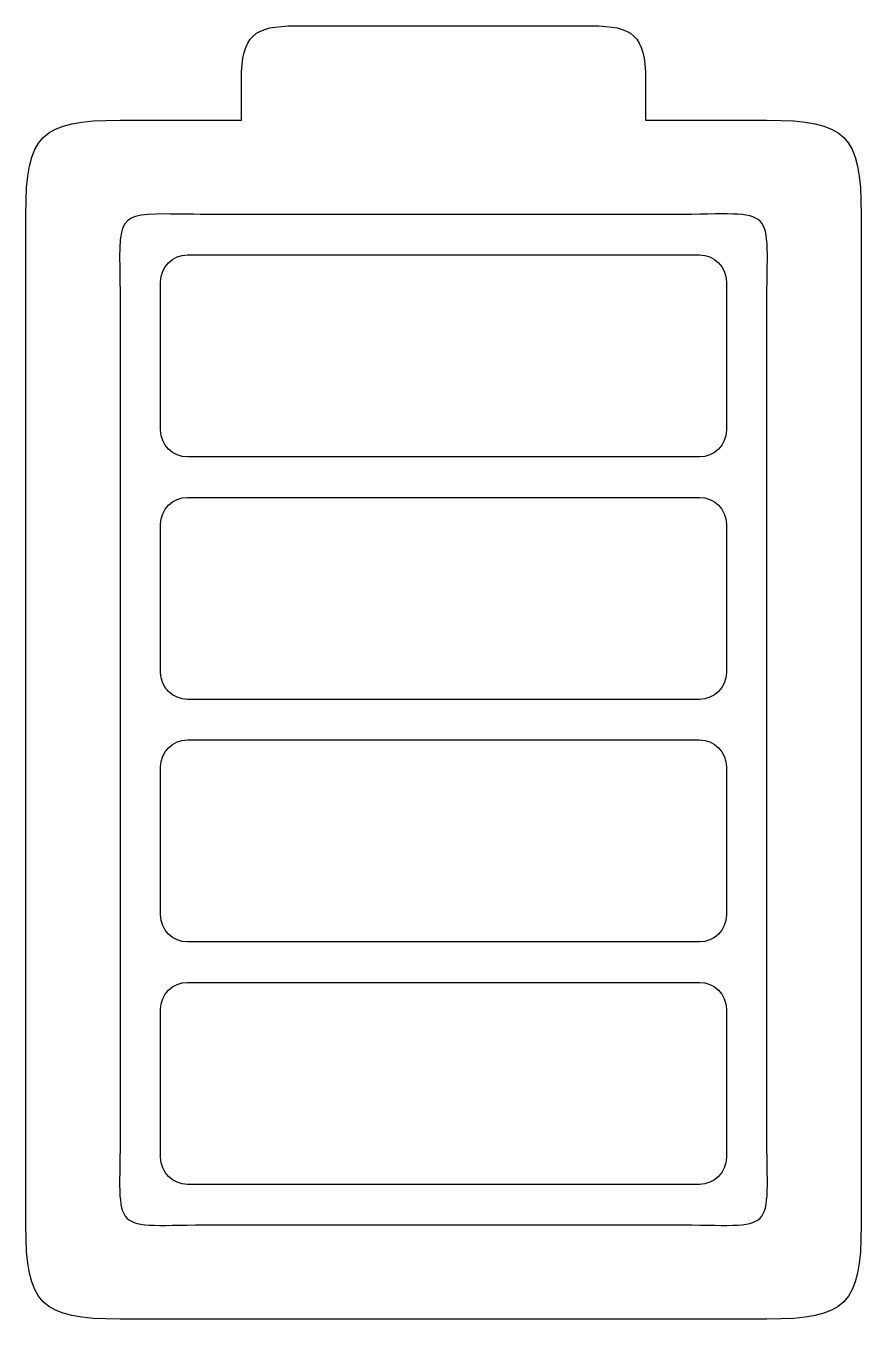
# Model space of a CAD drawing. Header units: centimetres. Extents: x -6.5 to 6.5, y -10.1 to 10.1.
import ezdxf

# ---------------------------------------------------------------- set-up
doc = ezdxf.new("R2010")
doc.units = ezdxf.units.CM
doc.header["$MEASUREMENT"] = 0
doc.layers.add('Layer 1', color=7, linetype='Continuous')

msp = doc.modelspace()

# ---------------------------------------------------------------- linework, layer by layer
at = {"layer": 'Layer 1'}
for points, knots in [([(-2.31924, 10.12031), (-2.95176, 10.12031), (-3.1626, 9.97778), (-3.1626, 9.27695), (-3.1626, 9.27695), (-3.1626, 9.27695), (-3.1626, 8.64443), (-3.1626, 8.64443), (-3.1626, 8.64443), (-3.1626, 8.64443), (-5.06016, 8.64443), (-5.06016, 8.64443), (-5.06016, 8.64443), (-6.3061, 8.64443), (-6.53604, 8.41449), (-6.53604, 7.16855), (-6.53604, 7.16855), (-6.53604, 7.16855), (-6.53604, -8.64444), (-6.53604, -8.64444), (-6.53604, -8.64444), (-6.53604, -9.89038), (-6.3061, -10.12032), (-5.06016, -10.12032), (-5.06016, -10.12032), (-5.06016, -10.12032), (5.06016, -10.12031), (5.06016, -10.12031), (5.06016, -10.12031), (6.3061, -10.12031), (6.53604, -9.89037), (6.53604, -8.64443), (6.53604, -8.64443), (6.53604, -8.64443), (6.53604, 7.16855), (6.53604, 7.16855), (6.53604, 7.16855), (6.53604, 8.41449), (6.3061, 8.64443), (5.06016, 8.64443), (5.06016, 8.64443), (5.06016, 8.64443), (3.1626, 8.64443), (3.1626, 8.64443), (3.1626, 8.64443), (3.1626, 8.64443), (3.1626, 9.27695), (3.1626, 9.27695), (3.1626, 9.27695), (3.1626, 9.97778), (2.95176, 10.12031), (2.31924, 10.12031), (2.31924, 10.12031), (2.31924, 10.12031), (-2.31924, 10.12031), (-2.31924, 10.12031)], [0, 0, 0, 0, 0.06666667, 0.06666667, 0.06666667, 0.06666667, 0.13333333, 0.13333333, 0.13333333, 0.13333333, 0.2, 0.2, 0.2, 0.2, 0.26666667, 0.26666667, 0.26666667, 0.26666667, 0.33333333, 0.33333333, 0.33333333, 0.33333333, 0.4, 0.4, 0.4, 0.4, 0.46666667, 0.46666667, 0.46666667, 0.46666667, 0.53333333, 0.53333333, 0.53333333, 0.53333333, 0.6, 0.6, 0.6, 0.6, 0.66666667, 0.66666667, 0.66666667, 0.66666667, 0.73333333, 0.73333333, 0.73333333, 0.73333333, 0.8, 0.8, 0.8, 0.8, 0.86666667, 0.86666667, 0.86666667, 0.86666667, 1, 1, 1, 1]), ([(-4.34726, 7.17644), (-4.1505, 7.1756), (-3.90053, 7.16855), (-3.58427, 7.16855), (-3.58427, 7.16855), (-3.58427, 7.16855), (3.58428, 7.16855), (3.58428, 7.16855), (3.58428, 7.16855), (5.271, 7.16855), (5.06016, 7.37939), (5.06016, 5.69267), (5.06016, 5.69267), (5.06016, 5.69267), (5.06016, -7.16856), (5.06016, -7.16856), (5.06016, -7.16856), (5.06016, -8.85528), (5.271, -8.64444), (3.58428, -8.64444), (3.58428, -8.64444), (3.58428, -8.64444), (-3.58428, -8.64443), (-3.58428, -8.64443), (-3.58428, -8.64443), (-5.271, -8.64443), (-5.06016, -8.85527), (-5.06016, -7.16855), (-5.06016, -7.16855), (-5.06016, -7.16855), (-5.06016, 5.69268), (-5.06016, 5.69268), (-5.06016, 5.69268), (-5.06016, 7.06314), (-5.19974, 7.18049), (-4.34727, 7.17649), (-4.34727, 7.17649), (-4.34727, 7.17649), (-4.34726, 7.17644), (-4.34726, 7.17644)], [0, 0, 0, 0, 0.09090909, 0.09090909, 0.09090909, 0.09090909, 0.18181818, 0.18181818, 0.18181818, 0.18181818, 0.27272727, 0.27272727, 0.27272727, 0.27272727, 0.36363636, 0.36363636, 0.36363636, 0.36363636, 0.45454545, 0.45454545, 0.45454545, 0.45454545, 0.54545455, 0.54545455, 0.54545455, 0.54545455, 0.63636364, 0.63636364, 0.63636364, 0.63636364, 0.72727273, 0.72727273, 0.72727273, 0.72727273, 0.81818182, 0.81818182, 0.81818182, 0.81818182, 1, 1, 1, 1]), ([(-4.00596, 6.53604), (-4.23957, 6.53604), (-4.42764, 6.34797), (-4.42764, 6.11436), (-4.42764, 6.11436), (-4.42764, 6.11436), (-4.42764, 3.79512), (-4.42764, 3.79512), (-4.42764, 3.79512), (-4.42764, 3.56151), (-4.23957, 3.37344), (-4.00596, 3.37344), (-4.00596, 3.37344), (-4.00596, 3.37344), (4.00596, 3.37344), (4.00596, 3.37344), (4.00596, 3.37344), (4.23957, 3.37344), (4.42764, 3.56151), (4.42764, 3.79512), (4.42764, 3.79512), (4.42764, 3.79512), (4.42764, 6.11436), (4.42764, 6.11436), (4.42764, 6.11436), (4.42764, 6.34797), (4.23957, 6.53604), (4.00596, 6.53604), (4.00596, 6.53604), (4.00596, 6.53604), (-4.00596, 6.53604), (-4.00596, 6.53604)], [0, 0, 0, 0, 0.11111111, 0.11111111, 0.11111111, 0.11111111, 0.22222222, 0.22222222, 0.22222222, 0.22222222, 0.33333333, 0.33333333, 0.33333333, 0.33333333, 0.44444444, 0.44444444, 0.44444444, 0.44444444, 0.55555556, 0.55555556, 0.55555556, 0.55555556, 0.66666667, 0.66666667, 0.66666667, 0.66666667, 0.77777778, 0.77777778, 0.77777778, 0.77777778, 1, 1, 1, 1]), ([(-4.00596, 2.74092), (-4.23957, 2.74092), (-4.42764, 2.55285), (-4.42764, 2.31924), (-4.42764, 2.31924), (-4.42764, 2.31924), (-4.42764, 0), (-4.42764, 0), (-4.42764, 0), (-4.42764, -0.23361), (-4.23957, -0.42168), (-4.00596, -0.42168), (-4.00596, -0.42168), (-4.00596, -0.42168), (4.00596, -0.42168), (4.00596, -0.42168), (4.00596, -0.42168), (4.23957, -0.42168), (4.42764, -0.23361), (4.42764, 0), (4.42764, 0), (4.42764, 0), (4.42764, 2.31924), (4.42764, 2.31924), (4.42764, 2.31924), (4.42764, 2.55285), (4.23957, 2.74092), (4.00596, 2.74092), (4.00596, 2.74092), (4.00596, 2.74092), (-4.00596, 2.74092), (-4.00596, 2.74092)], [0, 0, 0, 0, 0.11111111, 0.11111111, 0.11111111, 0.11111111, 0.22222222, 0.22222222, 0.22222222, 0.22222222, 0.33333333, 0.33333333, 0.33333333, 0.33333333, 0.44444444, 0.44444444, 0.44444444, 0.44444444, 0.55555556, 0.55555556, 0.55555556, 0.55555556, 0.66666667, 0.66666667, 0.66666667, 0.66666667, 0.77777778, 0.77777778, 0.77777778, 0.77777778, 1, 1, 1, 1]), ([(-4.00596, -1.0542), (-4.23957, -1.0542), (-4.42764, -1.24227), (-4.42764, -1.47588), (-4.42764, -1.47588), (-4.42764, -1.47588), (-4.42764, -3.79512), (-4.42764, -3.79512), (-4.42764, -3.79512), (-4.42764, -4.02873), (-4.23957, -4.2168), (-4.00596, -4.2168), (-4.00596, -4.2168), (-4.00596, -4.2168), (4.00596, -4.2168), (4.00596, -4.2168), (4.00596, -4.2168), (4.23957, -4.2168), (4.42764, -4.02873), (4.42764, -3.79512), (4.42764, -3.79512), (4.42764, -3.79512), (4.42764, -1.47588), (4.42764, -1.47588), (4.42764, -1.47588), (4.42764, -1.24227), (4.23957, -1.0542), (4.00596, -1.0542), (4.00596, -1.0542), (4.00596, -1.0542), (-4.00596, -1.0542), (-4.00596, -1.0542)], [0, 0, 0, 0, 0.11111111, 0.11111111, 0.11111111, 0.11111111, 0.22222222, 0.22222222, 0.22222222, 0.22222222, 0.33333333, 0.33333333, 0.33333333, 0.33333333, 0.44444444, 0.44444444, 0.44444444, 0.44444444, 0.55555556, 0.55555556, 0.55555556, 0.55555556, 0.66666667, 0.66666667, 0.66666667, 0.66666667, 0.77777778, 0.77777778, 0.77777778, 0.77777778, 1, 1, 1, 1]), ([(-4.00596, -4.84932), (-4.23957, -4.84932), (-4.42764, -5.03739), (-4.42764, -5.271), (-4.42764, -5.271), (-4.42764, -5.271), (-4.42764, -7.59024), (-4.42764, -7.59024), (-4.42764, -7.59024), (-4.42764, -7.82385), (-4.23957, -8.01192), (-4.00596, -8.01192), (-4.00596, -8.01192), (-4.00596, -8.01192), (4.00596, -8.01191), (4.00596, -8.01191), (4.00596, -8.01191), (4.23957, -8.01191), (4.42764, -7.82384), (4.42764, -7.59023), (4.42764, -7.59023), (4.42764, -7.59023), (4.42764, -5.27099), (4.42764, -5.27099), (4.42764, -5.27099), (4.42764, -5.03738), (4.23957, -4.84931), (4.00596, -4.84931), (4.00596, -4.84931), (4.00596, -4.84931), (-4.00596, -4.84932), (-4.00596, -4.84932)], [0, 0, 0, 0, 0.11111111, 0.11111111, 0.11111111, 0.11111111, 0.22222222, 0.22222222, 0.22222222, 0.22222222, 0.33333333, 0.33333333, 0.33333333, 0.33333333, 0.44444444, 0.44444444, 0.44444444, 0.44444444, 0.55555556, 0.55555556, 0.55555556, 0.55555556, 0.66666667, 0.66666667, 0.66666667, 0.66666667, 0.77777778, 0.77777778, 0.77777778, 0.77777778, 1, 1, 1, 1])]:
    msp.add_open_spline(points, degree=3, knots=knots, dxfattribs=at)

doc.saveas('drawing.dxf')
